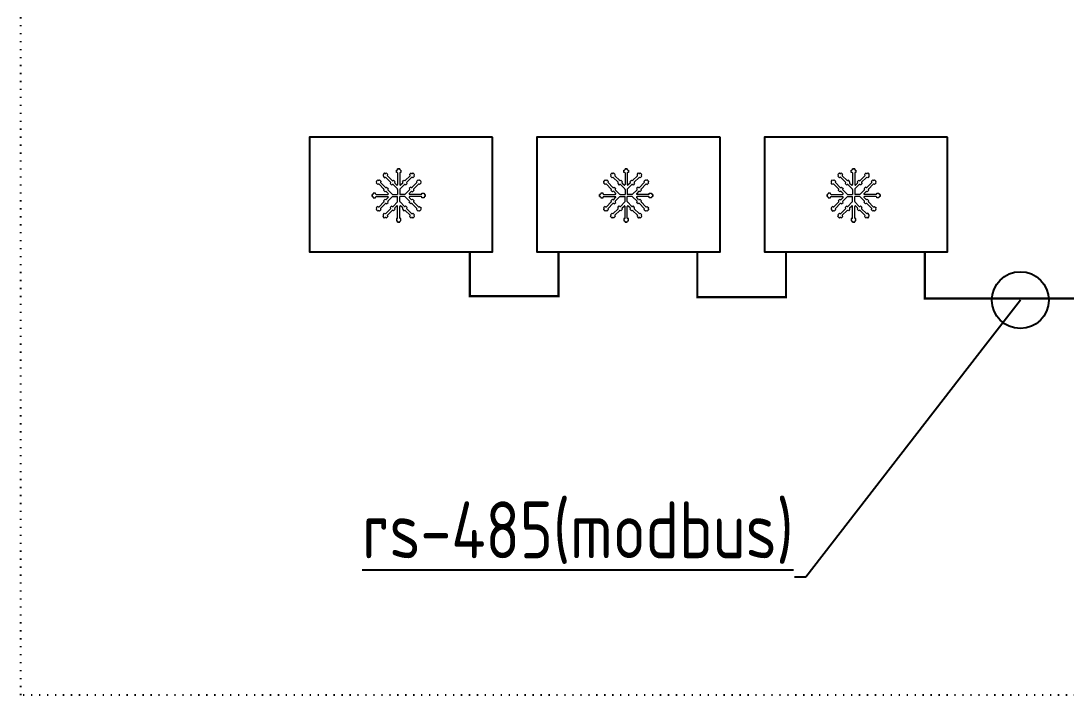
# Model space of a CAD drawing. Header units: inches. Extents: x -443 to 158, y -551 to 426.
# Drawn here: x -357.3 to -265.4, y 61.3 to 120.6 of the extents above; entities that cross this region are included whole.
import ezdxf
from ezdxf import colors
from ezdxf.entities.mleader import LeaderData, LeaderLine
from ezdxf.math import Vec2, Vec3

# ---------------------------------------------------------------- set-up
doc = ezdxf.new("R2010")
doc.units = ezdxf.units.IN
doc.header["$MEASUREMENT"] = 0
doc.linetypes.add('ACAD_ISO07W100', pattern=[3, 0, -3])
doc.layers.add('Основной тон.', color=7, linetype='Continuous', lineweight=20)
doc.styles.add('-ISOCPEUR-', font='ISOCPEUR.TTF', dxfattribs={"width": 0.8, "height": 2.5})

# ---------------------------------------------------------------- blocks, each defined once
blk = doc.blocks.new('_Origin')
at = {"color": 0, "linetype": 'ByBlock', "lineweight": -2}
blk.add_line((0, 0), (-1, 0), dxfattribs=at)
blk.add_circle((0, 0), 0.5, dxfattribs=at)

msp = doc.modelspace()

# ---------------------------------------------------------------- linework, layer by layer
at = {"linetype": 'ACAD_ISO07W100', "ltscale": 0.2}
msp.add_lwpolyline([(-357.337, 161.289), (-167.337, 161.289), (-167.337, 61.289), (-357.337, 61.289)], close=True, dxfattribs=at)
for points in [[(-315.853, 110.348), (-331.953, 110.348), (-331.953, 100.248), (-315.853, 100.248)], [(-295.853, 110.348), (-311.953, 110.348), (-311.953, 100.248), (-295.853, 100.248)], [(-275.853, 110.348), (-291.953, 110.348), (-291.953, 100.248), (-275.853, 100.248)]]:
    msp.add_lwpolyline(points, close=True)
at = {"const_width": 0.2}
for points in [[(-310.053, 100.348), (-310.053, 96.363), (-317.853, 96.363), (-317.853, 100.348)], [(-290.053, 100.248), (-290.053, 96.263), (-297.853, 96.263), (-297.853, 100.248)], [(-226.398, 100.163), (-226.398, 96.163), (-277.853, 96.163), (-277.853, 100.148)]]:
    msp.add_lwpolyline(points, dxfattribs=at)
at = {"layer": 'Основной тон.', "color": 5, "ltscale": 0.8}
for p, q in [((-324.212, 107.549), (-324.212, 107.499)), ((-324.212, 107.549), (-324.012, 107.549)), ((-324.212, 107.549), (-324.012, 107.549)), ((-324.212, 107.499), (-324.212, 107.549)), ((-324.012, 107.549), (-324.212, 107.549)), ((-324.012, 107.549), (-324.012, 107.499)), ((-324.012, 107.549), (-324.012, 107.499)), ((-304.212, 107.549), (-304.212, 107.499)), ((-304.212, 107.549), (-304.012, 107.549)), ((-304.212, 107.549), (-304.012, 107.549)), ((-304.212, 107.499), (-304.212, 107.549)), ((-304.012, 107.549), (-304.212, 107.549)), ((-304.012, 107.549), (-304.012, 107.499)), ((-304.012, 107.549), (-304.012, 107.499)), ((-284.212, 107.549), (-284.212, 107.499)), ((-284.212, 107.549), (-284.012, 107.549)), ((-284.212, 107.549), (-284.012, 107.549)), ((-284.212, 107.499), (-284.212, 107.549)), ((-284.012, 107.549), (-284.212, 107.549)), ((-284.012, 107.549), (-284.012, 107.499)), ((-284.012, 107.549), (-284.012, 107.499)), ((-325.352, 107.195), (-325.493, 107.053)), ((-325.352, 107.195), (-325.493, 107.053)), ((-325.493, 107.053), (-325.458, 107.018)), ((-325.493, 107.053), (-325.458, 107.018)), ((-325.458, 106.947), (-325.493, 106.912)), ((-325.493, 106.912), (-325.352, 106.77)), ((-325.352, 107.195), (-325.316, 107.159)), ((-325.316, 107.159), (-325.352, 107.195)), ((-325.352, 106.77), (-325.316, 106.806)), ((-325.21, 107.195), (-325.245, 107.159)), ((-325.245, 106.806), (-324.821, 106.381)), ((-325.069, 107.053), (-325.21, 107.195)), ((-325.104, 107.018), (-325.069, 107.053)), ((-325.104, 106.947), (-324.679, 106.522)), ((-324.312, 107.249), (-324.312, 107.449)), ((-324.312, 107.449), (-324.262, 107.449)), ((-324.262, 107.249), (-324.312, 107.249)), ((-324.212, 107.199), (-324.212, 106.884)), ((-324.212, 106.884), (-324.212, 106.571)), ((-324.012, 107.199), (-324.012, 106.884)), ((-324.012, 106.884), (-324.012, 106.571)), ((-323.962, 107.449), (-323.912, 107.449)), ((-323.912, 107.249), (-323.962, 107.249)), ((-323.912, 107.449), (-323.912, 107.249)), ((-323.12, 106.947), (-323.544, 106.522)), ((-322.978, 106.806), (-323.403, 106.381)), ((-323.155, 107.053), (-323.014, 107.195)), ((-323.12, 107.018), (-323.155, 107.053)), ((-323.014, 107.195), (-322.978, 107.159)), ((-322.907, 107.159), (-322.872, 107.195)), ((-322.872, 107.195), (-322.907, 107.159)), ((-322.872, 106.77), (-322.907, 106.806)), ((-322.872, 107.195), (-322.731, 107.053)), ((-322.872, 107.195), (-322.731, 107.053)), ((-322.731, 106.912), (-322.872, 106.77)), ((-322.731, 107.053), (-322.766, 107.018)), ((-322.731, 107.053), (-322.766, 107.018)), ((-322.766, 106.947), (-322.731, 106.912)), ((-305.352, 107.195), (-305.493, 107.053)), ((-305.352, 107.195), (-305.493, 107.053)), ((-305.493, 107.053), (-305.458, 107.018)), ((-305.493, 107.053), (-305.458, 107.018)), ((-305.458, 106.947), (-305.493, 106.912)), ((-305.493, 106.912), (-305.352, 106.77)), ((-305.352, 107.195), (-305.316, 107.159)), ((-305.316, 107.159), (-305.352, 107.195)), ((-305.352, 106.77), (-305.316, 106.806)), ((-305.21, 107.195), (-305.245, 107.159)), ((-305.245, 106.806), (-304.821, 106.381)), ((-305.069, 107.053), (-305.21, 107.195)), ((-305.104, 107.018), (-305.069, 107.053)), ((-305.104, 106.947), (-304.679, 106.522)), ((-304.312, 107.249), (-304.312, 107.449)), ((-304.312, 107.449), (-304.262, 107.449)), ((-304.262, 107.249), (-304.312, 107.249)), ((-304.212, 107.199), (-304.212, 106.884)), ((-304.212, 106.884), (-304.212, 106.571)), ((-304.012, 107.199), (-304.012, 106.884)), ((-304.012, 106.884), (-304.012, 106.571)), ((-303.962, 107.449), (-303.912, 107.449)), ((-303.912, 107.249), (-303.962, 107.249)), ((-303.912, 107.449), (-303.912, 107.249)), ((-303.12, 106.947), (-303.544, 106.522)), ((-302.978, 106.806), (-303.403, 106.381)), ((-303.155, 107.053), (-303.014, 107.195)), ((-303.12, 107.018), (-303.155, 107.053)), ((-303.014, 107.195), (-302.978, 107.159)), ((-302.907, 107.159), (-302.872, 107.195)), ((-302.872, 107.195), (-302.907, 107.159)), ((-302.872, 106.77), (-302.907, 106.806)), ((-302.872, 107.195), (-302.731, 107.053)), ((-302.872, 107.195), (-302.731, 107.053)), ((-302.731, 106.912), (-302.872, 106.77)), ((-302.731, 107.053), (-302.766, 107.018)), ((-302.731, 107.053), (-302.766, 107.018)), ((-302.766, 106.947), (-302.731, 106.912)), ((-285.352, 107.195), (-285.493, 107.053)), ((-285.352, 107.195), (-285.493, 107.053)), ((-285.493, 107.053), (-285.458, 107.018)), ((-285.493, 107.053), (-285.458, 107.018)), ((-285.458, 106.947), (-285.493, 106.912)), ((-285.493, 106.912), (-285.352, 106.77)), ((-285.352, 107.195), (-285.316, 107.159)), ((-285.316, 107.159), (-285.352, 107.195)), ((-285.352, 106.77), (-285.316, 106.806)), ((-285.21, 107.195), (-285.245, 107.159)), ((-285.245, 106.806), (-284.821, 106.381)), ((-285.069, 107.053), (-285.21, 107.195)), ((-285.104, 107.018), (-285.069, 107.053)), ((-285.104, 106.947), (-284.679, 106.522)), ((-284.312, 107.249), (-284.312, 107.449)), ((-284.312, 107.449), (-284.262, 107.449)), ((-284.262, 107.249), (-284.312, 107.249)), ((-284.212, 107.199), (-284.212, 106.884)), ((-284.212, 106.884), (-284.212, 106.571)), ((-284.012, 107.199), (-284.012, 106.884)), ((-284.012, 106.884), (-284.012, 106.571)), ((-283.962, 107.449), (-283.912, 107.449)), ((-283.912, 107.249), (-283.962, 107.249)), ((-283.912, 107.449), (-283.912, 107.249)), ((-283.12, 106.947), (-283.544, 106.522)), ((-282.978, 106.806), (-283.403, 106.381)), ((-283.155, 107.053), (-283.014, 107.195)), ((-283.12, 107.018), (-283.155, 107.053)), ((-283.014, 107.195), (-282.978, 107.159)), ((-282.907, 107.159), (-282.872, 107.195)), ((-282.872, 107.195), (-282.907, 107.159)), ((-282.872, 106.77), (-282.907, 106.806)), ((-282.872, 107.195), (-282.731, 107.053)), ((-282.872, 107.195), (-282.731, 107.053)), ((-282.731, 106.912), (-282.872, 106.77)), ((-282.731, 107.053), (-282.766, 107.018)), ((-282.731, 107.053), (-282.766, 107.018)), ((-282.766, 106.947), (-282.731, 106.912)), ((-326.092, 106.454), (-325.951, 106.595)), ((-326.092, 106.454), (-325.951, 106.595)), ((-326.092, 106.454), (-326.057, 106.419)), ((-326.057, 106.419), (-326.092, 106.454)), ((-326.092, 106.312), (-326.057, 106.348)), ((-325.951, 106.171), (-326.092, 106.312)), ((-325.951, 106.595), (-325.915, 106.56)), ((-325.951, 106.595), (-325.915, 106.56)), ((-325.915, 106.206), (-325.951, 106.171)), ((-325.845, 106.56), (-325.809, 106.595)), ((-325.845, 106.206), (-325.42, 105.782)), ((-325.809, 106.595), (-325.668, 106.454)), ((-325.668, 106.454), (-325.703, 106.419)), ((-325.703, 106.348), (-325.279, 105.923)), ((-325.42, 105.782), (-325.455, 105.817)), ((-325.455, 105.676), (-325.42, 105.711)), ((-325.314, 105.959), (-325.279, 105.923)), ((-325.208, 105.923), (-325.173, 105.959)), ((-325.173, 105.959), (-325.031, 105.817)), ((-325.031, 105.817), (-325.066, 105.782)), ((-325.066, 105.711), (-324.684, 105.329)), ((-324.856, 106.416), (-324.821, 106.381)), ((-324.821, 106.31), (-324.856, 106.275)), ((-324.856, 106.275), (-324.715, 106.133)), ((-324.679, 106.522), (-324.715, 106.558)), ((-324.715, 106.133), (-324.679, 106.169)), ((-324.573, 106.558), (-324.609, 106.522)), ((-324.609, 106.169), (-324.226, 105.787)), ((-324.432, 106.416), (-324.573, 106.558)), ((-324.467, 106.381), (-324.432, 106.416)), ((-324.467, 106.31), (-324.297, 106.14)), ((-324.212, 106.571), (-324.212, 106.176)), ((-324.212, 105.751), (-324.212, 105.314)), ((-324.012, 106.571), (-324.012, 106.176)), ((-324.012, 105.751), (-324.012, 105.314)), ((-323.615, 106.169), (-323.997, 105.787)), ((-323.756, 106.31), (-323.926, 106.14)), ((-323.792, 106.416), (-323.65, 106.558)), ((-323.756, 106.381), (-323.792, 106.416)), ((-323.65, 106.558), (-323.615, 106.522)), ((-323.544, 106.522), (-323.509, 106.558)), ((-323.509, 106.133), (-323.544, 106.169)), ((-323.157, 105.711), (-323.539, 105.329)), ((-323.367, 106.275), (-323.509, 106.133)), ((-323.367, 106.416), (-323.403, 106.381)), ((-323.403, 106.31), (-323.367, 106.275)), ((-323.051, 105.959), (-323.193, 105.817)), ((-323.193, 105.817), (-323.157, 105.782)), ((-323.016, 105.923), (-323.051, 105.959)), ((-322.52, 106.348), (-322.945, 105.923)), ((-322.91, 105.959), (-322.945, 105.923)), ((-322.379, 106.206), (-322.804, 105.782)), ((-322.804, 105.782), (-322.768, 105.817)), ((-322.768, 105.676), (-322.804, 105.711)), ((-322.414, 106.595), (-322.556, 106.454)), ((-322.556, 106.454), (-322.52, 106.419)), ((-322.379, 106.56), (-322.414, 106.595)), ((-322.273, 106.595), (-322.308, 106.56)), ((-322.273, 106.595), (-322.308, 106.56)), ((-322.308, 106.206), (-322.273, 106.171)), ((-322.131, 106.454), (-322.273, 106.595)), ((-322.131, 106.454), (-322.273, 106.595)), ((-322.273, 106.171), (-322.131, 106.312)), ((-322.131, 106.454), (-322.167, 106.419)), ((-322.167, 106.419), (-322.131, 106.454)), ((-322.131, 106.312), (-322.167, 106.348)), ((-306.092, 106.454), (-305.951, 106.595)), ((-306.092, 106.454), (-305.951, 106.595)), ((-306.092, 106.454), (-306.057, 106.419)), ((-306.057, 106.419), (-306.092, 106.454)), ((-306.092, 106.312), (-306.057, 106.348)), ((-305.951, 106.171), (-306.092, 106.312)), ((-305.951, 106.595), (-305.915, 106.56)), ((-305.951, 106.595), (-305.915, 106.56)), ((-305.915, 106.206), (-305.951, 106.171)), ((-305.845, 106.56), (-305.809, 106.595)), ((-305.845, 106.206), (-305.42, 105.782)), ((-305.809, 106.595), (-305.668, 106.454)), ((-305.668, 106.454), (-305.703, 106.419)), ((-305.703, 106.348), (-305.279, 105.923)), ((-305.42, 105.782), (-305.455, 105.817)), ((-305.455, 105.676), (-305.42, 105.711)), ((-305.314, 105.959), (-305.279, 105.923)), ((-305.208, 105.923), (-305.173, 105.959)), ((-305.173, 105.959), (-305.031, 105.817)), ((-305.031, 105.817), (-305.066, 105.782)), ((-305.066, 105.711), (-304.684, 105.329)), ((-304.856, 106.416), (-304.821, 106.381)), ((-304.821, 106.31), (-304.856, 106.275)), ((-304.856, 106.275), (-304.715, 106.133)), ((-304.679, 106.522), (-304.715, 106.558)), ((-304.715, 106.133), (-304.679, 106.169)), ((-304.573, 106.558), (-304.609, 106.522)), ((-304.609, 106.169), (-304.226, 105.787)), ((-304.432, 106.416), (-304.573, 106.558)), ((-304.467, 106.381), (-304.432, 106.416)), ((-304.467, 106.31), (-304.297, 106.14)), ((-304.212, 106.571), (-304.212, 106.176)), ((-304.212, 105.751), (-304.212, 105.314)), ((-304.012, 106.571), (-304.012, 106.176)), ((-304.012, 105.751), (-304.012, 105.314)), ((-303.615, 106.169), (-303.997, 105.787)), ((-303.756, 106.31), (-303.926, 106.14)), ((-303.792, 106.416), (-303.65, 106.558)), ((-303.756, 106.381), (-303.792, 106.416)), ((-303.65, 106.558), (-303.615, 106.522)), ((-303.544, 106.522), (-303.509, 106.558)), ((-303.509, 106.133), (-303.544, 106.169)), ((-303.157, 105.711), (-303.539, 105.329)), ((-303.367, 106.275), (-303.509, 106.133)), ((-303.367, 106.416), (-303.403, 106.381)), ((-303.403, 106.31), (-303.367, 106.275)), ((-303.051, 105.959), (-303.193, 105.817)), ((-303.193, 105.817), (-303.157, 105.782)), ((-303.016, 105.923), (-303.051, 105.959)), ((-302.52, 106.348), (-302.945, 105.923)), ((-302.91, 105.959), (-302.945, 105.923)), ((-302.379, 106.206), (-302.804, 105.782)), ((-302.804, 105.782), (-302.768, 105.817)), ((-302.768, 105.676), (-302.804, 105.711)), ((-302.414, 106.595), (-302.556, 106.454)), ((-302.556, 106.454), (-302.52, 106.419)), ((-302.379, 106.56), (-302.414, 106.595)), ((-302.273, 106.595), (-302.308, 106.56)), ((-302.273, 106.595), (-302.308, 106.56)), ((-302.308, 106.206), (-302.273, 106.171)), ((-302.131, 106.454), (-302.273, 106.595)), ((-302.131, 106.454), (-302.273, 106.595)), ((-302.273, 106.171), (-302.131, 106.312)), ((-302.131, 106.454), (-302.167, 106.419)), ((-302.167, 106.419), (-302.131, 106.454)), ((-302.131, 106.312), (-302.167, 106.348)), ((-286.092, 106.454), (-285.951, 106.595)), ((-286.092, 106.454), (-285.951, 106.595)), ((-286.092, 106.454), (-286.057, 106.419)), ((-286.057, 106.419), (-286.092, 106.454)), ((-286.092, 106.312), (-286.057, 106.348)), ((-285.951, 106.171), (-286.092, 106.312)), ((-285.951, 106.595), (-285.915, 106.56)), ((-285.951, 106.595), (-285.915, 106.56)), ((-285.915, 106.206), (-285.951, 106.171)), ((-285.845, 106.56), (-285.809, 106.595)), ((-285.845, 106.206), (-285.42, 105.782)), ((-285.809, 106.595), (-285.668, 106.454)), ((-285.668, 106.454), (-285.703, 106.419)), ((-285.703, 106.348), (-285.279, 105.923)), ((-285.42, 105.782), (-285.455, 105.817)), ((-285.455, 105.676), (-285.42, 105.711)), ((-285.314, 105.959), (-285.279, 105.923)), ((-285.208, 105.923), (-285.173, 105.959)), ((-285.173, 105.959), (-285.031, 105.817)), ((-285.031, 105.817), (-285.066, 105.782)), ((-285.066, 105.711), (-284.684, 105.329)), ((-284.856, 106.416), (-284.821, 106.381)), ((-284.821, 106.31), (-284.856, 106.275)), ((-284.856, 106.275), (-284.715, 106.133)), ((-284.679, 106.522), (-284.715, 106.558)), ((-284.715, 106.133), (-284.679, 106.169)), ((-284.573, 106.558), (-284.609, 106.522)), ((-284.609, 106.169), (-284.226, 105.787)), ((-284.432, 106.416), (-284.573, 106.558)), ((-284.467, 106.381), (-284.432, 106.416)), ((-284.467, 106.31), (-284.297, 106.14)), ((-284.212, 106.571), (-284.212, 106.176)), ((-284.212, 105.751), (-284.212, 105.314)), ((-284.012, 106.571), (-284.012, 106.176)), ((-284.012, 105.751), (-284.012, 105.314)), ((-283.615, 106.169), (-283.997, 105.787)), ((-283.756, 106.31), (-283.926, 106.14)), ((-283.792, 106.416), (-283.65, 106.558)), ((-283.756, 106.381), (-283.792, 106.416)), ((-283.65, 106.558), (-283.615, 106.522)), ((-283.544, 106.522), (-283.509, 106.558)), ((-283.509, 106.133), (-283.544, 106.169)), ((-283.157, 105.711), (-283.539, 105.329)), ((-283.367, 106.275), (-283.509, 106.133)), ((-283.367, 106.416), (-283.403, 106.381)), ((-283.403, 106.31), (-283.367, 106.275)), ((-283.051, 105.959), (-283.193, 105.817)), ((-283.193, 105.817), (-283.157, 105.782)), ((-283.016, 105.923), (-283.051, 105.959)), ((-282.52, 106.348), (-282.945, 105.923)), ((-282.91, 105.959), (-282.945, 105.923)), ((-282.379, 106.206), (-282.804, 105.782)), ((-282.804, 105.782), (-282.768, 105.817)), ((-282.768, 105.676), (-282.804, 105.711)), ((-282.414, 106.595), (-282.556, 106.454)), ((-282.556, 106.454), (-282.52, 106.419)), ((-282.379, 106.56), (-282.414, 106.595)), ((-282.273, 106.595), (-282.308, 106.56)), ((-282.273, 106.595), (-282.308, 106.56)), ((-282.308, 106.206), (-282.273, 106.171)), ((-282.131, 106.454), (-282.273, 106.595)), ((-282.131, 106.454), (-282.273, 106.595)), ((-282.273, 106.171), (-282.131, 106.312)), ((-282.131, 106.454), (-282.167, 106.419)), ((-282.167, 106.419), (-282.131, 106.454)), ((-282.131, 106.312), (-282.167, 106.348)), ((-326.447, 105.314), (-326.397, 105.314)), ((-326.447, 105.314), (-326.447, 105.114)), ((-326.447, 105.314), (-326.447, 105.114)), ((-326.397, 105.314), (-326.447, 105.314)), ((-326.447, 105.114), (-326.447, 105.314)), ((-326.447, 105.114), (-326.397, 105.114)), ((-326.447, 105.114), (-326.397, 105.114)), ((-326.147, 105.414), (-326.347, 105.414)), ((-326.347, 105.414), (-326.347, 105.364)), ((-326.347, 105.064), (-326.347, 105.014)), ((-326.347, 105.014), (-326.147, 105.014)), ((-326.147, 105.364), (-326.147, 105.414)), ((-326.147, 105.014), (-326.147, 105.064)), ((-326.097, 105.314), (-325.781, 105.314)), ((-326.097, 105.114), (-325.781, 105.114)), ((-325.781, 105.314), (-325.468, 105.314)), ((-325.781, 105.114), (-325.468, 105.114)), ((-325.468, 105.314), (-325.073, 105.314)), ((-325.468, 105.114), (-325.073, 105.114)), ((-325.314, 105.534), (-325.455, 105.676)), ((-325.314, 104.894), (-325.455, 104.753)), ((-325.279, 105.57), (-325.314, 105.534)), ((-325.279, 104.859), (-325.314, 104.894)), ((-325.208, 105.57), (-325.038, 105.4)), ((-325.208, 104.859), (-325.038, 105.029)), ((-325.066, 104.717), (-324.684, 105.1)), ((-324.649, 105.314), (-324.212, 105.314)), ((-324.649, 105.114), (-324.212, 105.114)), ((-324.212, 104.677), (-324.212, 105.114)), ((-323.575, 105.314), (-324.012, 105.314)), ((-324.012, 104.677), (-324.012, 105.114)), ((-323.575, 105.114), (-324.012, 105.114)), ((-323.157, 104.717), (-323.539, 105.1)), ((-323.016, 105.57), (-323.186, 105.4)), ((-323.016, 104.859), (-323.186, 105.029)), ((-322.755, 105.314), (-323.15, 105.314)), ((-322.755, 105.114), (-323.15, 105.114)), ((-322.945, 105.57), (-322.91, 105.534)), ((-322.945, 104.859), (-322.91, 104.894)), ((-322.91, 105.534), (-322.768, 105.676)), ((-322.91, 104.894), (-322.768, 104.753)), ((-322.442, 105.314), (-322.755, 105.314)), ((-322.442, 105.114), (-322.755, 105.114)), ((-322.127, 105.314), (-322.442, 105.314)), ((-322.127, 105.114), (-322.442, 105.114)), ((-322.077, 105.414), (-321.877, 105.414)), ((-322.077, 105.364), (-322.077, 105.414)), ((-322.077, 105.014), (-322.077, 105.064)), ((-321.877, 105.014), (-322.077, 105.014)), ((-321.877, 105.414), (-321.877, 105.364)), ((-321.877, 105.064), (-321.877, 105.014)), ((-321.777, 105.314), (-321.827, 105.314)), ((-321.827, 105.314), (-321.777, 105.314)), ((-321.777, 105.114), (-321.827, 105.114)), ((-321.777, 105.114), (-321.827, 105.114)), ((-321.777, 105.314), (-321.777, 105.114)), ((-321.777, 105.314), (-321.777, 105.114)), ((-321.777, 105.114), (-321.777, 105.314)), ((-306.447, 105.314), (-306.397, 105.314)), ((-306.447, 105.314), (-306.447, 105.114)), ((-306.447, 105.314), (-306.447, 105.114)), ((-306.397, 105.314), (-306.447, 105.314)), ((-306.447, 105.114), (-306.447, 105.314)), ((-306.447, 105.114), (-306.397, 105.114)), ((-306.447, 105.114), (-306.397, 105.114)), ((-306.147, 105.414), (-306.347, 105.414)), ((-306.347, 105.414), (-306.347, 105.364)), ((-306.347, 105.064), (-306.347, 105.014)), ((-306.347, 105.014), (-306.147, 105.014)), ((-306.147, 105.364), (-306.147, 105.414)), ((-306.147, 105.014), (-306.147, 105.064)), ((-306.097, 105.314), (-305.781, 105.314)), ((-306.097, 105.114), (-305.781, 105.114)), ((-305.781, 105.314), (-305.468, 105.314)), ((-305.781, 105.114), (-305.468, 105.114)), ((-305.468, 105.314), (-305.073, 105.314)), ((-305.468, 105.114), (-305.073, 105.114)), ((-305.314, 105.534), (-305.455, 105.676)), ((-305.314, 104.894), (-305.455, 104.753)), ((-305.279, 105.57), (-305.314, 105.534)), ((-305.279, 104.859), (-305.314, 104.894)), ((-305.208, 105.57), (-305.038, 105.4)), ((-305.208, 104.859), (-305.038, 105.029)), ((-305.066, 104.717), (-304.684, 105.1)), ((-304.649, 105.314), (-304.212, 105.314)), ((-304.649, 105.114), (-304.212, 105.114)), ((-304.212, 104.677), (-304.212, 105.114)), ((-303.575, 105.314), (-304.012, 105.314)), ((-304.012, 104.677), (-304.012, 105.114)), ((-303.575, 105.114), (-304.012, 105.114)), ((-303.157, 104.717), (-303.539, 105.1)), ((-303.016, 105.57), (-303.186, 105.4)), ((-303.016, 104.859), (-303.186, 105.029)), ((-302.755, 105.314), (-303.15, 105.314)), ((-302.755, 105.114), (-303.15, 105.114)), ((-302.945, 105.57), (-302.91, 105.534)), ((-302.945, 104.859), (-302.91, 104.894)), ((-302.91, 105.534), (-302.768, 105.676)), ((-302.91, 104.894), (-302.768, 104.753)), ((-302.442, 105.314), (-302.755, 105.314)), ((-302.442, 105.114), (-302.755, 105.114)), ((-302.127, 105.314), (-302.442, 105.314)), ((-302.127, 105.114), (-302.442, 105.114)), ((-302.077, 105.414), (-301.877, 105.414)), ((-302.077, 105.364), (-302.077, 105.414)), ((-302.077, 105.014), (-302.077, 105.064)), ((-301.877, 105.014), (-302.077, 105.014)), ((-301.877, 105.414), (-301.877, 105.364)), ((-301.877, 105.064), (-301.877, 105.014)), ((-301.777, 105.314), (-301.827, 105.314)), ((-301.827, 105.314), (-301.777, 105.314)), ((-301.777, 105.114), (-301.827, 105.114)), ((-301.777, 105.114), (-301.827, 105.114)), ((-301.777, 105.314), (-301.777, 105.114)), ((-301.777, 105.314), (-301.777, 105.114)), ((-301.777, 105.114), (-301.777, 105.314)), ((-286.447, 105.314), (-286.397, 105.314)), ((-286.447, 105.314), (-286.447, 105.114)), ((-286.447, 105.314), (-286.447, 105.114)), ((-286.397, 105.314), (-286.447, 105.314)), ((-286.447, 105.114), (-286.447, 105.314)), ((-286.447, 105.114), (-286.397, 105.114)), ((-286.447, 105.114), (-286.397, 105.114)), ((-286.147, 105.414), (-286.347, 105.414)), ((-286.347, 105.414), (-286.347, 105.364)), ((-286.347, 105.064), (-286.347, 105.014)), ((-286.347, 105.014), (-286.147, 105.014)), ((-286.147, 105.364), (-286.147, 105.414)), ((-286.147, 105.014), (-286.147, 105.064)), ((-286.097, 105.314), (-285.781, 105.314)), ((-286.097, 105.114), (-285.781, 105.114)), ((-285.781, 105.314), (-285.468, 105.314)), ((-285.781, 105.114), (-285.468, 105.114)), ((-285.468, 105.314), (-285.073, 105.314)), ((-285.468, 105.114), (-285.073, 105.114)), ((-285.314, 105.534), (-285.455, 105.676)), ((-285.314, 104.894), (-285.455, 104.753)), ((-285.279, 105.57), (-285.314, 105.534)), ((-285.279, 104.859), (-285.314, 104.894)), ((-285.208, 105.57), (-285.038, 105.4)), ((-285.208, 104.859), (-285.038, 105.029)), ((-285.066, 104.717), (-284.684, 105.1)), ((-284.649, 105.314), (-284.212, 105.314)), ((-284.649, 105.114), (-284.212, 105.114)), ((-284.212, 104.677), (-284.212, 105.114)), ((-283.575, 105.314), (-284.012, 105.314)), ((-284.012, 104.677), (-284.012, 105.114)), ((-283.575, 105.114), (-284.012, 105.114)), ((-283.157, 104.717), (-283.539, 105.1)), ((-283.016, 105.57), (-283.186, 105.4)), ((-283.016, 104.859), (-283.186, 105.029)), ((-282.755, 105.314), (-283.15, 105.314)), ((-282.755, 105.114), (-283.15, 105.114)), ((-282.945, 105.57), (-282.91, 105.534)), ((-282.945, 104.859), (-282.91, 104.894)), ((-282.91, 105.534), (-282.768, 105.676)), ((-282.91, 104.894), (-282.768, 104.753)), ((-282.442, 105.314), (-282.755, 105.314)), ((-282.442, 105.114), (-282.755, 105.114)), ((-282.127, 105.314), (-282.442, 105.314)), ((-282.127, 105.114), (-282.442, 105.114)), ((-282.077, 105.414), (-281.877, 105.414)), ((-282.077, 105.364), (-282.077, 105.414)), ((-282.077, 105.014), (-282.077, 105.064)), ((-281.877, 105.014), (-282.077, 105.014)), ((-281.877, 105.414), (-281.877, 105.364)), ((-281.877, 105.064), (-281.877, 105.014)), ((-281.777, 105.314), (-281.827, 105.314)), ((-281.827, 105.314), (-281.777, 105.314)), ((-281.777, 105.114), (-281.827, 105.114)), ((-281.777, 105.114), (-281.827, 105.114)), ((-281.777, 105.314), (-281.777, 105.114)), ((-281.777, 105.314), (-281.777, 105.114)), ((-281.777, 105.114), (-281.777, 105.314)), ((-325.951, 104.257), (-326.092, 104.116)), ((-326.092, 104.116), (-326.057, 104.081)), ((-326.057, 104.01), (-326.092, 103.975)), ((-326.092, 103.975), (-326.057, 104.01)), ((-326.092, 103.975), (-325.951, 103.833)), ((-326.092, 103.975), (-325.951, 103.833)), ((-325.915, 104.222), (-325.951, 104.257)), ((-325.951, 103.833), (-325.915, 103.868)), ((-325.951, 103.833), (-325.915, 103.868)), ((-325.845, 104.222), (-325.42, 104.647)), ((-325.845, 103.868), (-325.809, 103.833)), ((-325.809, 103.833), (-325.668, 103.975)), ((-325.703, 104.081), (-325.279, 104.505)), ((-325.668, 103.975), (-325.703, 104.01)), ((-325.455, 104.753), (-325.42, 104.717)), ((-325.42, 104.647), (-325.455, 104.611)), ((-325.314, 104.47), (-325.279, 104.505)), ((-325.245, 103.623), (-324.821, 104.047)), ((-325.208, 104.505), (-325.173, 104.47)), ((-325.173, 104.47), (-325.031, 104.611)), ((-325.104, 103.481), (-324.679, 103.906)), ((-325.031, 104.611), (-325.066, 104.647)), ((-324.856, 104.154), (-324.715, 104.295)), ((-324.821, 104.118), (-324.856, 104.154)), ((-324.856, 104.012), (-324.821, 104.047)), ((-324.715, 104.295), (-324.679, 104.26)), ((-324.679, 103.906), (-324.715, 103.871)), ((-324.609, 104.26), (-324.226, 104.642)), ((-324.573, 103.871), (-324.609, 103.906)), ((-324.432, 104.012), (-324.573, 103.871)), ((-324.467, 104.118), (-324.297, 104.288)), ((-324.467, 104.047), (-324.432, 104.012)), ((-324.212, 103.858), (-324.212, 104.253)), ((-324.012, 103.858), (-324.012, 104.253)), ((-323.615, 104.26), (-323.997, 104.642)), ((-323.756, 104.118), (-323.926, 104.288)), ((-323.756, 104.047), (-323.792, 104.012)), ((-323.792, 104.012), (-323.65, 103.871)), ((-323.65, 103.871), (-323.615, 103.906)), ((-323.509, 104.295), (-323.544, 104.26)), ((-323.12, 103.481), (-323.544, 103.906)), ((-323.544, 103.906), (-323.509, 103.871)), ((-323.367, 104.154), (-323.509, 104.295)), ((-323.403, 104.118), (-323.367, 104.154)), ((-322.978, 103.623), (-323.403, 104.047)), ((-323.367, 104.012), (-323.403, 104.047)), ((-323.193, 104.611), (-323.157, 104.647)), ((-323.051, 104.47), (-323.193, 104.611)), ((-323.016, 104.505), (-323.051, 104.47)), ((-322.52, 104.081), (-322.945, 104.505)), ((-322.91, 104.47), (-322.945, 104.505)), ((-322.768, 104.753), (-322.804, 104.717)), ((-322.379, 104.222), (-322.804, 104.647)), ((-322.804, 104.647), (-322.768, 104.611)), ((-322.556, 103.975), (-322.52, 104.01)), ((-322.414, 103.833), (-322.556, 103.975)), ((-322.379, 103.868), (-322.414, 103.833)), ((-322.308, 104.222), (-322.273, 104.257)), ((-322.273, 103.833), (-322.308, 103.868)), ((-322.273, 103.833), (-322.308, 103.868)), ((-322.273, 104.257), (-322.131, 104.116)), ((-322.131, 103.975), (-322.273, 103.833)), ((-322.131, 103.975), (-322.273, 103.833)), ((-322.131, 104.116), (-322.167, 104.081)), ((-322.167, 104.01), (-322.131, 103.975)), ((-322.131, 103.975), (-322.167, 104.01)), ((-305.951, 104.257), (-306.092, 104.116)), ((-306.092, 104.116), (-306.057, 104.081)), ((-306.057, 104.01), (-306.092, 103.975)), ((-306.092, 103.975), (-306.057, 104.01)), ((-306.092, 103.975), (-305.951, 103.833)), ((-306.092, 103.975), (-305.951, 103.833)), ((-305.915, 104.222), (-305.951, 104.257)), ((-305.951, 103.833), (-305.915, 103.868)), ((-305.951, 103.833), (-305.915, 103.868)), ((-305.845, 104.222), (-305.42, 104.647)), ((-305.845, 103.868), (-305.809, 103.833)), ((-305.809, 103.833), (-305.668, 103.975)), ((-305.703, 104.081), (-305.279, 104.505)), ((-305.668, 103.975), (-305.703, 104.01)), ((-305.455, 104.753), (-305.42, 104.717)), ((-305.42, 104.647), (-305.455, 104.611)), ((-305.314, 104.47), (-305.279, 104.505)), ((-305.245, 103.623), (-304.821, 104.047)), ((-305.208, 104.505), (-305.173, 104.47)), ((-305.173, 104.47), (-305.031, 104.611)), ((-305.104, 103.481), (-304.679, 103.906)), ((-305.031, 104.611), (-305.066, 104.647)), ((-304.856, 104.154), (-304.715, 104.295)), ((-304.821, 104.118), (-304.856, 104.154)), ((-304.856, 104.012), (-304.821, 104.047)), ((-304.715, 104.295), (-304.679, 104.26)), ((-304.679, 103.906), (-304.715, 103.871)), ((-304.609, 104.26), (-304.226, 104.642)), ((-304.573, 103.871), (-304.609, 103.906)), ((-304.432, 104.012), (-304.573, 103.871)), ((-304.467, 104.118), (-304.297, 104.288)), ((-304.467, 104.047), (-304.432, 104.012)), ((-304.212, 103.858), (-304.212, 104.253)), ((-304.012, 103.858), (-304.012, 104.253)), ((-303.615, 104.26), (-303.997, 104.642)), ((-303.756, 104.118), (-303.926, 104.288)), ((-303.756, 104.047), (-303.792, 104.012)), ((-303.792, 104.012), (-303.65, 103.871)), ((-303.65, 103.871), (-303.615, 103.906)), ((-303.509, 104.295), (-303.544, 104.26)), ((-303.12, 103.481), (-303.544, 103.906)), ((-303.544, 103.906), (-303.509, 103.871)), ((-303.367, 104.154), (-303.509, 104.295)), ((-303.403, 104.118), (-303.367, 104.154)), ((-302.978, 103.623), (-303.403, 104.047)), ((-303.367, 104.012), (-303.403, 104.047)), ((-303.193, 104.611), (-303.157, 104.647)), ((-303.051, 104.47), (-303.193, 104.611)), ((-303.016, 104.505), (-303.051, 104.47)), ((-302.52, 104.081), (-302.945, 104.505)), ((-302.91, 104.47), (-302.945, 104.505)), ((-302.768, 104.753), (-302.804, 104.717)), ((-302.379, 104.222), (-302.804, 104.647)), ((-302.804, 104.647), (-302.768, 104.611)), ((-302.556, 103.975), (-302.52, 104.01)), ((-302.414, 103.833), (-302.556, 103.975)), ((-302.379, 103.868), (-302.414, 103.833)), ((-302.308, 104.222), (-302.273, 104.257)), ((-302.273, 103.833), (-302.308, 103.868)), ((-302.273, 103.833), (-302.308, 103.868)), ((-302.273, 104.257), (-302.131, 104.116)), ((-302.131, 103.975), (-302.273, 103.833)), ((-302.131, 103.975), (-302.273, 103.833)), ((-302.131, 104.116), (-302.167, 104.081)), ((-302.167, 104.01), (-302.131, 103.975)), ((-302.131, 103.975), (-302.167, 104.01)), ((-285.951, 104.257), (-286.092, 104.116)), ((-286.092, 104.116), (-286.057, 104.081)), ((-286.057, 104.01), (-286.092, 103.975)), ((-286.092, 103.975), (-286.057, 104.01)), ((-286.092, 103.975), (-285.951, 103.833)), ((-286.092, 103.975), (-285.951, 103.833)), ((-285.915, 104.222), (-285.951, 104.257)), ((-285.951, 103.833), (-285.915, 103.868)), ((-285.951, 103.833), (-285.915, 103.868)), ((-285.845, 104.222), (-285.42, 104.647)), ((-285.845, 103.868), (-285.809, 103.833)), ((-285.809, 103.833), (-285.668, 103.975)), ((-285.703, 104.081), (-285.279, 104.505)), ((-285.668, 103.975), (-285.703, 104.01)), ((-285.455, 104.753), (-285.42, 104.717)), ((-285.42, 104.647), (-285.455, 104.611)), ((-285.314, 104.47), (-285.279, 104.505)), ((-285.245, 103.623), (-284.821, 104.047)), ((-285.208, 104.505), (-285.173, 104.47)), ((-285.173, 104.47), (-285.031, 104.611)), ((-285.104, 103.481), (-284.679, 103.906)), ((-285.031, 104.611), (-285.066, 104.647)), ((-284.856, 104.154), (-284.715, 104.295)), ((-284.821, 104.118), (-284.856, 104.154)), ((-284.856, 104.012), (-284.821, 104.047)), ((-284.715, 104.295), (-284.679, 104.26)), ((-284.679, 103.906), (-284.715, 103.871)), ((-284.609, 104.26), (-284.226, 104.642)), ((-284.573, 103.871), (-284.609, 103.906)), ((-284.432, 104.012), (-284.573, 103.871)), ((-284.467, 104.118), (-284.297, 104.288)), ((-284.467, 104.047), (-284.432, 104.012)), ((-284.212, 103.858), (-284.212, 104.253)), ((-284.012, 103.858), (-284.012, 104.253)), ((-283.615, 104.26), (-283.997, 104.642)), ((-283.756, 104.118), (-283.926, 104.288)), ((-283.756, 104.047), (-283.792, 104.012)), ((-283.792, 104.012), (-283.65, 103.871)), ((-283.65, 103.871), (-283.615, 103.906)), ((-283.509, 104.295), (-283.544, 104.26)), ((-283.12, 103.481), (-283.544, 103.906)), ((-283.544, 103.906), (-283.509, 103.871)), ((-283.367, 104.154), (-283.509, 104.295)), ((-283.403, 104.118), (-283.367, 104.154)), ((-282.978, 103.623), (-283.403, 104.047)), ((-283.367, 104.012), (-283.403, 104.047)), ((-283.193, 104.611), (-283.157, 104.647)), ((-283.051, 104.47), (-283.193, 104.611)), ((-283.016, 104.505), (-283.051, 104.47)), ((-282.52, 104.081), (-282.945, 104.505)), ((-282.91, 104.47), (-282.945, 104.505)), ((-282.768, 104.753), (-282.804, 104.717)), ((-282.379, 104.222), (-282.804, 104.647)), ((-282.804, 104.647), (-282.768, 104.611)), ((-282.556, 103.975), (-282.52, 104.01)), ((-282.414, 103.833), (-282.556, 103.975)), ((-282.379, 103.868), (-282.414, 103.833)), ((-282.308, 104.222), (-282.273, 104.257)), ((-282.273, 103.833), (-282.308, 103.868)), ((-282.273, 103.833), (-282.308, 103.868)), ((-282.273, 104.257), (-282.131, 104.116)), ((-282.131, 103.975), (-282.273, 103.833)), ((-282.131, 103.975), (-282.273, 103.833)), ((-282.131, 104.116), (-282.167, 104.081)), ((-282.167, 104.01), (-282.131, 103.975)), ((-282.131, 103.975), (-282.167, 104.01)), ((-325.493, 103.517), (-325.352, 103.658)), ((-325.458, 103.481), (-325.493, 103.517)), ((-325.493, 103.375), (-325.458, 103.411)), ((-325.493, 103.375), (-325.458, 103.411)), ((-325.352, 103.234), (-325.493, 103.375)), ((-325.352, 103.234), (-325.493, 103.375)), ((-325.352, 103.658), (-325.316, 103.623)), ((-325.352, 103.234), (-325.316, 103.269)), ((-325.316, 103.269), (-325.352, 103.234)), ((-325.21, 103.234), (-325.245, 103.269)), ((-325.069, 103.375), (-325.21, 103.234)), ((-325.104, 103.411), (-325.069, 103.375)), ((-324.312, 103.179), (-324.312, 102.979)), ((-324.262, 103.179), (-324.312, 103.179)), ((-324.312, 102.979), (-324.262, 102.979)), ((-324.212, 103.545), (-324.212, 103.858)), ((-324.212, 103.229), (-324.212, 103.545)), ((-324.012, 103.545), (-324.012, 103.858)), ((-324.012, 103.229), (-324.012, 103.545)), ((-323.912, 103.179), (-323.962, 103.179)), ((-323.962, 102.979), (-323.912, 102.979)), ((-323.912, 102.979), (-323.912, 103.179)), ((-323.12, 103.411), (-323.155, 103.375)), ((-323.155, 103.375), (-323.014, 103.234)), ((-323.014, 103.234), (-322.978, 103.269)), ((-322.872, 103.658), (-322.907, 103.623)), ((-322.907, 103.269), (-322.872, 103.234)), ((-322.872, 103.234), (-322.907, 103.269)), ((-322.731, 103.517), (-322.872, 103.658)), ((-322.872, 103.234), (-322.731, 103.375)), ((-322.872, 103.234), (-322.731, 103.375)), ((-322.766, 103.481), (-322.731, 103.517)), ((-322.731, 103.375), (-322.766, 103.411)), ((-322.731, 103.375), (-322.766, 103.411)), ((-305.493, 103.517), (-305.352, 103.658)), ((-305.458, 103.481), (-305.493, 103.517)), ((-305.493, 103.375), (-305.458, 103.411)), ((-305.493, 103.375), (-305.458, 103.411)), ((-305.352, 103.234), (-305.493, 103.375)), ((-305.352, 103.234), (-305.493, 103.375)), ((-305.352, 103.658), (-305.316, 103.623)), ((-305.352, 103.234), (-305.316, 103.269)), ((-305.316, 103.269), (-305.352, 103.234)), ((-305.21, 103.234), (-305.245, 103.269)), ((-305.069, 103.375), (-305.21, 103.234)), ((-305.104, 103.411), (-305.069, 103.375)), ((-304.312, 103.179), (-304.312, 102.979)), ((-304.262, 103.179), (-304.312, 103.179)), ((-304.312, 102.979), (-304.262, 102.979)), ((-304.212, 103.545), (-304.212, 103.858)), ((-304.212, 103.229), (-304.212, 103.545)), ((-304.012, 103.545), (-304.012, 103.858)), ((-304.012, 103.229), (-304.012, 103.545)), ((-303.912, 103.179), (-303.962, 103.179)), ((-303.962, 102.979), (-303.912, 102.979)), ((-303.912, 102.979), (-303.912, 103.179)), ((-303.12, 103.411), (-303.155, 103.375)), ((-303.155, 103.375), (-303.014, 103.234)), ((-303.014, 103.234), (-302.978, 103.269)), ((-302.872, 103.658), (-302.907, 103.623)), ((-302.907, 103.269), (-302.872, 103.234)), ((-302.872, 103.234), (-302.907, 103.269)), ((-302.731, 103.517), (-302.872, 103.658)), ((-302.872, 103.234), (-302.731, 103.375)), ((-302.872, 103.234), (-302.731, 103.375)), ((-302.766, 103.481), (-302.731, 103.517)), ((-302.731, 103.375), (-302.766, 103.411)), ((-302.731, 103.375), (-302.766, 103.411)), ((-285.493, 103.517), (-285.352, 103.658)), ((-285.458, 103.481), (-285.493, 103.517)), ((-285.493, 103.375), (-285.458, 103.411)), ((-285.493, 103.375), (-285.458, 103.411)), ((-285.352, 103.234), (-285.493, 103.375)), ((-285.352, 103.234), (-285.493, 103.375)), ((-285.352, 103.658), (-285.316, 103.623)), ((-285.352, 103.234), (-285.316, 103.269)), ((-285.316, 103.269), (-285.352, 103.234)), ((-285.21, 103.234), (-285.245, 103.269)), ((-285.069, 103.375), (-285.21, 103.234)), ((-285.104, 103.411), (-285.069, 103.375)), ((-284.312, 103.179), (-284.312, 102.979)), ((-284.262, 103.179), (-284.312, 103.179)), ((-284.312, 102.979), (-284.262, 102.979)), ((-284.212, 103.545), (-284.212, 103.858)), ((-284.212, 103.229), (-284.212, 103.545)), ((-284.012, 103.545), (-284.012, 103.858)), ((-284.012, 103.229), (-284.012, 103.545)), ((-283.912, 103.179), (-283.962, 103.179)), ((-283.962, 102.979), (-283.912, 102.979)), ((-283.912, 102.979), (-283.912, 103.179)), ((-283.12, 103.411), (-283.155, 103.375)), ((-283.155, 103.375), (-283.014, 103.234)), ((-283.014, 103.234), (-282.978, 103.269)), ((-282.872, 103.658), (-282.907, 103.623)), ((-282.907, 103.269), (-282.872, 103.234)), ((-282.872, 103.234), (-282.907, 103.269)), ((-282.731, 103.517), (-282.872, 103.658)), ((-282.872, 103.234), (-282.731, 103.375)), ((-282.872, 103.234), (-282.731, 103.375)), ((-282.766, 103.481), (-282.731, 103.517)), ((-282.731, 103.375), (-282.766, 103.411)), ((-282.731, 103.375), (-282.766, 103.411)), ((-324.212, 102.879), (-324.212, 102.929)), ((-324.212, 102.929), (-324.212, 102.879)), ((-324.212, 102.879), (-324.012, 102.879)), ((-324.212, 102.879), (-324.012, 102.879)), ((-324.012, 102.879), (-324.212, 102.879)), ((-324.012, 102.879), (-324.012, 102.929)), ((-324.012, 102.879), (-324.012, 102.929)), ((-304.212, 102.879), (-304.212, 102.929)), ((-304.212, 102.929), (-304.212, 102.879)), ((-304.212, 102.879), (-304.012, 102.879)), ((-304.212, 102.879), (-304.012, 102.879)), ((-304.012, 102.879), (-304.212, 102.879)), ((-304.012, 102.879), (-304.012, 102.929)), ((-304.012, 102.879), (-304.012, 102.929)), ((-284.212, 102.879), (-284.212, 102.929)), ((-284.212, 102.929), (-284.212, 102.879)), ((-284.212, 102.879), (-284.012, 102.879)), ((-284.212, 102.879), (-284.012, 102.879)), ((-284.012, 102.879), (-284.212, 102.879)), ((-284.012, 102.879), (-284.012, 102.929)), ((-284.012, 102.879), (-284.012, 102.929))]:
    msp.add_line(p, q, dxfattribs=at)
for centre, start, end in [((-325.493, 106.982), 315, 45), ((-325.281, 107.195), 225, 315), ((-325.281, 106.77), 45, 135), ((-325.069, 106.982), 135, 225), ((-324.262, 107.499), 270, 360), ((-324.262, 107.199), 360, 90), ((-323.962, 107.499), 180, 270), ((-323.962, 107.199), 90, 180), ((-323.155, 106.982), 315, 45), ((-322.943, 107.195), 225, 315), ((-322.943, 106.77), 45, 135), ((-322.731, 106.982), 135, 225), ((-305.493, 106.982), 315, 45), ((-305.281, 107.195), 225, 315), ((-305.281, 106.77), 45, 135), ((-305.069, 106.982), 135, 225), ((-304.262, 107.499), 270, 360), ((-304.262, 107.199), 360, 90), ((-303.962, 107.499), 180, 270), ((-303.962, 107.199), 90, 180), ((-303.155, 106.982), 315, 45), ((-302.943, 107.195), 225, 315), ((-302.943, 106.77), 45, 135), ((-302.731, 106.982), 135, 225), ((-285.493, 106.982), 315, 45), ((-285.281, 107.195), 225, 315), ((-285.281, 106.77), 45, 135), ((-285.069, 106.982), 135, 225), ((-284.262, 107.499), 270, 360), ((-284.262, 107.199), 360, 90), ((-283.962, 107.499), 180, 270), ((-283.962, 107.199), 90, 180), ((-283.155, 106.982), 315, 45), ((-282.943, 107.195), 225, 315), ((-282.943, 106.77), 45, 135), ((-282.731, 106.982), 135, 225), ((-326.092, 106.383), 315, 45), ((-325.88, 106.595), 225, 315), ((-325.88, 106.171), 45, 135), ((-325.668, 106.383), 135, 225), ((-325.455, 105.746), 315, 45), ((-325.243, 105.959), 225, 315), ((-325.031, 105.746), 135, 225), ((-324.856, 106.346), 315, 45), ((-324.644, 106.558), 225, 315), ((-324.644, 106.133), 45, 135), ((-324.432, 106.346), 135, 225), ((-324.262, 106.176), 225, 360), ((-324.262, 105.751), 360, 45), ((-323.962, 106.176), 180, 315), ((-323.962, 105.751), 135, 180), ((-323.792, 106.346), 315, 45), ((-323.58, 106.558), 225, 315), ((-323.58, 106.133), 45, 135), ((-323.367, 106.346), 135, 225), ((-323.193, 105.746), 315, 45), ((-322.98, 105.959), 225, 315), ((-322.768, 105.746), 135, 225), ((-322.556, 106.383), 315, 45), ((-322.344, 106.595), 225, 315), ((-322.344, 106.171), 45, 135), ((-322.131, 106.383), 135, 225), ((-306.092, 106.383), 315, 45), ((-305.88, 106.595), 225, 315), ((-305.88, 106.171), 45, 135), ((-305.668, 106.383), 135, 225), ((-305.455, 105.746), 315, 45), ((-305.243, 105.959), 225, 315), ((-305.031, 105.746), 135, 225), ((-304.856, 106.346), 315, 45), ((-304.644, 106.558), 225, 315), ((-304.644, 106.133), 45, 135), ((-304.432, 106.346), 135, 225), ((-304.262, 106.176), 225, 360), ((-304.262, 105.751), 360, 45), ((-303.962, 106.176), 180, 315), ((-303.962, 105.751), 135, 180), ((-303.792, 106.346), 315, 45), ((-303.58, 106.558), 225, 315), ((-303.58, 106.133), 45, 135), ((-303.367, 106.346), 135, 225), ((-303.193, 105.746), 315, 45), ((-302.98, 105.959), 225, 315), ((-302.768, 105.746), 135, 225), ((-302.556, 106.383), 315, 45), ((-302.344, 106.595), 225, 315), ((-302.344, 106.171), 45, 135), ((-302.131, 106.383), 135, 225), ((-286.092, 106.383), 315, 45), ((-285.88, 106.595), 225, 315), ((-285.88, 106.171), 45, 135), ((-285.668, 106.383), 135, 225), ((-285.455, 105.746), 315, 45), ((-285.243, 105.959), 225, 315), ((-285.031, 105.746), 135, 225), ((-284.856, 106.346), 315, 45), ((-284.644, 106.558), 225, 315), ((-284.644, 106.133), 45, 135), ((-284.432, 106.346), 135, 225), ((-284.262, 106.176), 225, 360), ((-284.262, 105.751), 360, 45), ((-283.962, 106.176), 180, 315), ((-283.962, 105.751), 135, 180), ((-283.792, 106.346), 315, 45), ((-283.58, 106.558), 225, 315), ((-283.58, 106.133), 45, 135), ((-283.367, 106.346), 135, 225), ((-283.193, 105.746), 315, 45), ((-282.98, 105.959), 225, 315), ((-282.768, 105.746), 135, 225), ((-282.556, 106.383), 315, 45), ((-282.344, 106.595), 225, 315), ((-282.344, 106.171), 45, 135), ((-282.131, 106.383), 135, 225), ((-326.397, 105.364), 270, 360), ((-326.397, 105.064), 360, 90), ((-326.097, 105.364), 180, 270), ((-326.097, 105.064), 90, 180), ((-325.243, 105.534), 45, 135), ((-325.243, 104.894), 225, 315), ((-325.073, 105.364), 270, 45), ((-325.073, 105.064), 315, 90), ((-324.649, 105.364), 225, 270), ((-324.649, 105.064), 90, 135), ((-323.575, 105.364), 270, 315), ((-323.575, 105.064), 45, 90), ((-323.15, 105.364), 135, 270), ((-323.15, 105.064), 90, 225), ((-322.98, 105.534), 45, 135), ((-322.98, 104.894), 225, 315), ((-322.127, 105.364), 270, 0), ((-322.127, 105.064), 0, 90), ((-321.827, 105.364), 180, 270), ((-321.827, 105.064), 90, 180), ((-306.397, 105.364), 270, 360), ((-306.397, 105.064), 360, 90), ((-306.097, 105.364), 180, 270), ((-306.097, 105.064), 90, 180), ((-305.243, 105.534), 45, 135), ((-305.243, 104.894), 225, 315), ((-305.073, 105.364), 270, 45), ((-305.073, 105.064), 315, 90), ((-304.649, 105.364), 225, 270), ((-304.649, 105.064), 90, 135), ((-303.575, 105.364), 270, 315), ((-303.575, 105.064), 45, 90), ((-303.15, 105.364), 135, 270), ((-303.15, 105.064), 90, 225), ((-302.98, 105.534), 45, 135), ((-302.98, 104.894), 225, 315), ((-302.127, 105.364), 270, 0), ((-302.127, 105.064), 0, 90), ((-301.827, 105.364), 180, 270), ((-301.827, 105.064), 90, 180), ((-286.397, 105.364), 270, 360), ((-286.397, 105.064), 360, 90), ((-286.097, 105.364), 180, 270), ((-286.097, 105.064), 90, 180), ((-285.243, 105.534), 45, 135), ((-285.243, 104.894), 225, 315), ((-285.073, 105.364), 270, 45), ((-285.073, 105.064), 315, 90), ((-284.649, 105.364), 225, 270), ((-284.649, 105.064), 90, 135), ((-283.575, 105.364), 270, 315), ((-283.575, 105.064), 45, 90), ((-283.15, 105.364), 135, 270), ((-283.15, 105.064), 90, 225), ((-282.98, 105.534), 45, 135), ((-282.98, 104.894), 225, 315), ((-282.127, 105.364), 270, 0), ((-282.127, 105.064), 0, 90), ((-281.827, 105.364), 180, 270), ((-281.827, 105.064), 90, 180), ((-326.092, 104.045), 315, 45), ((-325.88, 104.257), 225, 315), ((-325.88, 103.833), 45, 135), ((-325.668, 104.045), 135, 225), ((-325.455, 104.682), 315, 45), ((-325.243, 104.47), 45, 135), ((-325.031, 104.682), 135, 225), ((-324.856, 104.083), 315, 45), ((-324.644, 104.295), 225, 315), ((-324.644, 103.871), 45, 135), ((-324.432, 104.083), 135, 225), ((-324.262, 104.253), 0, 135), ((-324.262, 104.677), 315, 0), ((-323.962, 104.677), 180, 225), ((-323.962, 104.253), 45, 180), ((-323.792, 104.083), 315, 45), ((-323.58, 104.295), 225, 315), ((-323.58, 103.871), 45, 135), ((-323.367, 104.083), 135, 225), ((-323.193, 104.682), 315, 45), ((-322.98, 104.47), 45, 135), ((-322.768, 104.682), 135, 225), ((-322.556, 104.045), 315, 45), ((-322.344, 104.257), 225, 315), ((-322.344, 103.833), 45, 135), ((-322.131, 104.045), 135, 225), ((-306.092, 104.045), 315, 45), ((-305.88, 104.257), 225, 315), ((-305.88, 103.833), 45, 135), ((-305.668, 104.045), 135, 225), ((-305.455, 104.682), 315, 45), ((-305.243, 104.47), 45, 135), ((-305.031, 104.682), 135, 225), ((-304.856, 104.083), 315, 45), ((-304.644, 104.295), 225, 315), ((-304.644, 103.871), 45, 135), ((-304.432, 104.083), 135, 225), ((-304.262, 104.253), 0, 135), ((-304.262, 104.677), 315, 0), ((-303.962, 104.677), 180, 225), ((-303.962, 104.253), 45, 180), ((-303.792, 104.083), 315, 45), ((-303.58, 104.295), 225, 315), ((-303.58, 103.871), 45, 135), ((-303.367, 104.083), 135, 225), ((-303.193, 104.682), 315, 45), ((-302.98, 104.47), 45, 135), ((-302.768, 104.682), 135, 225), ((-302.556, 104.045), 315, 45), ((-302.344, 104.257), 225, 315), ((-302.344, 103.833), 45, 135), ((-302.131, 104.045), 135, 225), ((-286.092, 104.045), 315, 45), ((-285.88, 104.257), 225, 315), ((-285.88, 103.833), 45, 135), ((-285.668, 104.045), 135, 225), ((-285.455, 104.682), 315, 45), ((-285.243, 104.47), 45, 135), ((-285.031, 104.682), 135, 225), ((-284.856, 104.083), 315, 45), ((-284.644, 104.295), 225, 315), ((-284.644, 103.871), 45, 135), ((-284.432, 104.083), 135, 225), ((-284.262, 104.253), 0, 135), ((-284.262, 104.677), 315, 0), ((-283.962, 104.677), 180, 225), ((-283.962, 104.253), 45, 180), ((-283.792, 104.083), 315, 45), ((-283.58, 104.295), 225, 315), ((-283.58, 103.871), 45, 135), ((-283.367, 104.083), 135, 225), ((-283.193, 104.682), 315, 45), ((-282.98, 104.47), 45, 135), ((-282.768, 104.682), 135, 225), ((-282.556, 104.045), 315, 45), ((-282.344, 104.257), 225, 315), ((-282.344, 103.833), 45, 135), ((-282.131, 104.045), 135, 225), ((-325.493, 103.446), 315, 45), ((-325.281, 103.658), 225, 315), ((-325.281, 103.234), 45, 135), ((-325.069, 103.446), 135, 225), ((-324.262, 103.229), 270, 0), ((-324.262, 102.929), 0, 90), ((-323.962, 103.229), 180, 270), ((-323.962, 102.929), 90, 180), ((-323.155, 103.446), 315, 45), ((-322.943, 103.658), 225, 315), ((-322.943, 103.234), 45, 135), ((-322.731, 103.446), 135, 225), ((-305.493, 103.446), 315, 45), ((-305.281, 103.658), 225, 315), ((-305.281, 103.234), 45, 135), ((-305.069, 103.446), 135, 225), ((-304.262, 103.229), 270, 0), ((-304.262, 102.929), 0, 90), ((-303.962, 103.229), 180, 270), ((-303.962, 102.929), 90, 180), ((-303.155, 103.446), 315, 45), ((-302.943, 103.658), 225, 315), ((-302.943, 103.234), 45, 135), ((-302.731, 103.446), 135, 225), ((-285.493, 103.446), 315, 45), ((-285.281, 103.658), 225, 315), ((-285.281, 103.234), 45, 135), ((-285.069, 103.446), 135, 225), ((-284.262, 103.229), 270, 0), ((-284.262, 102.929), 0, 90), ((-283.962, 103.229), 180, 270), ((-283.962, 102.929), 90, 180), ((-283.155, 103.446), 315, 45), ((-282.943, 103.658), 225, 315), ((-282.943, 103.234), 45, 135), ((-282.731, 103.446), 135, 225)]:
    msp.add_arc(centre, 0.05, start, end, dxfattribs=at)

# ---------------------------------------------------------------- leaders
ml = msp.add_multileader_mtext('Standard')
ml.set_content('{\\Lrs-485(modbus)}', color=256, style='-ISOCPEUR-')
ml.set_leader_properties()
ml.set_arrow_properties(name='ORIGIN')
ml.build(insert=Vec2(0, 0))
ml.multileader.update_dxf_attribs({"text_left_attachment_type": 8, "text_right_attachment_type": 4, "dogleg_length": 1, "arrow_head_size": 5})
ctx = ml.context
ctx.base_point, ctx.char_height, ctx.arrow_head_size, ctx.landing_gap_size, ctx.plane_origin = Vec3(-326.265, 72.313), 5, 5, 0.09, Vec3(-269.446, 96.015)
ctx.left_attachment, ctx.right_attachment, ctx.text_align_type = 8, 4, 2
notes = []
notes.append((ctx, [(0, (1, 1, 0), (-288.297, 71.647), (-1, 0), 1, [(0, [(-269.446, 96.015)], 0, [])])]))
ctx.mtext.insert, ctx.mtext.alignment, ctx.mtext.line_spacing_style, ctx.mtext.flow_direction = Vec3(-289.387, 78.313), 3, 2, 5
for ctx, leaders in notes:
    for number, flags, end, landing, length, lines in leaders:
        leader = LeaderData()
        leader.index, (leader.has_last_leader_line, leader.has_dogleg_vector, leader.attachment_direction) = number, flags
        leader.last_leader_point, leader.dogleg_vector, leader.dogleg_length = Vec3(end), Vec3(landing), length
        for number, points, colour, breaks in lines:
            line = LeaderLine()
            line.index, line.vertices, line.color, line.breaks = number, Vec3.list(points), colors.encode_raw_color(colour), breaks
            leader.lines.append(line)
        ctx.leaders.append(leader)

doc.saveas('drawing.dxf')
